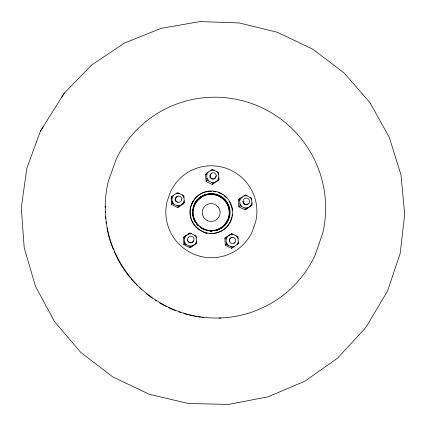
<?xml version="1.0" encoding="UTF-8"?>
<svg xmlns="http://www.w3.org/2000/svg" width="426" height="426" viewBox="0 0 426 426"><rect width="100%" height="100%" fill="white"/><g stroke="black" fill="none" stroke-linecap="round" stroke-linejoin="round"><path stroke-width="0.64" d="M226.344 244.423L231.046 246.649L234.284 246.462L231.488 248.283L225.285 245.158L226.344 244.423L225.902 237.442L231.712 233.618L237.958 236.765L238.4 243.741L236.978 244.684L238.416 241.787M238.837 206.791L239.998 205.769L239.556 198.82L245.339 195.017L251.569 198.165L252.016 205.108L245.025 209.917L238.837 206.791L238.395 199.895L239.556 198.82M215.865 176.087L215.806 176.87A3.03 2.998 38.3 0 1 212.76 179.234A3.03 2.998 38.3 0 1 209.864 176.63A3.03 2.998 38.3 0 1 211.908 173.361M231.398 218.799L230.264 221.483M228.698 218.117L229.534 214.108L229.406 211.828M231.515 218.234L231.755 217.1M231.989 215.966L232.25 214.725M192.76 210.274L193.122 208.554M193.239 207.979L193.633 206.099M64.188 93.267L40.411 131.107L26.806 168.398L21.3 207.845L24.202 247.724L35.438 286.235L54.549 321.646L80.7 352.334L112.73 376.903L149.185 394.231L188.414 403.528L228.634 404.396L268.029 396.83L304.83 381.211L337.413 358.287L364.374 329.122L367.382 324.985L387.585 290.899L400.184 253.422L404.7 214.203L400.994 174.942L389.284 137.31L370.103 102.895L344.293 73.134L312.961 49.272L277.427 32.296L239.172 22.935L199.831 21.604L161.055 28.382L124.493 43.021L91.723 64.949L64.188 93.267L61.461 97.597M226.142 239.226L227.585 236.323M245.025 209.917L250.61 206.014L252.043 203.127M190.017 247.692L195.177 244.082L196.626 241.175L196.216 236.148L189.953 232.99L184.112 236.824L183.372 237.617L183.798 244.556L190.017 247.692L196.647 243.134L196.626 241.175M239.806 200.555L241.238 197.675M206.03 181.38L206.935 180.161L206.727 174.937L208.165 172.056L212.308 169.436L218.538 172.583L218.975 179.522L217.974 180.746L212.217 184.506L206.03 181.38L205.598 174.495L206.504 173.222L208.165 172.056M183.798 244.556L184.538 243.821L184.314 238.608L185.763 235.706M212.217 184.506L213.176 183.313L217.537 180.395L218.975 177.52M171.534 204.459L172.179 203.41L171.944 198.186L173.398 195.294L177.594 192.632L183.851 195.79L184.277 202.755L183.537 203.804L177.749 207.59L171.534 204.459L171.114 197.542L171.758 196.445L173.398 195.294M177.749 207.59L178.441 206.567L182.797 203.655L184.245 200.763M230.013 221.978C226.552 229.657 217.899 234.087 209.64 233.554M191.594 204.251L193.495 200.518M193.564 206.12C198.383 190.907 221.669 189.804 227.979 204.427C233.326 214.938 226.328 228.799 214.688 230.7M40.411 131.107L43.133 126.794M211.674 170.299L212.308 169.436M189.953 232.99L188.138 234.492M244.545 195.758L245.339 195.017M225.285 245.158L224.848 238.23L225.902 237.442M231.712 233.618L224.848 238.23M231.488 248.283L238.4 243.741M238.395 199.895L242.602 197.137M183.372 237.617L184.927 236.595M185.464 236.244L187.078 235.184M205.598 174.495L206.626 173.824M250.61 206.014L252.016 205.108M195.177 244.082L196.647 243.134M217.537 180.395L218.975 179.522M182.797 203.655L184.277 202.755M206.695 191.684C197.707 193.479 190.784 201.557 190.023 210.636A21.311 21.14 42.8 0 0 195.103 226.121L199.246 229.848L204.203 232.383M184.538 243.821L189.219 246.047L192.467 245.861M172.179 203.41L176.843 205.604L180.086 205.428M239.998 205.769L244.7 207.957L247.927 207.776M188.478 233.922L191.721 233.741M230.28 234.55L233.512 234.369M210.859 170.299L214.086 170.128M206.935 180.161L211.615 182.328L214.842 182.158M176.108 193.526L179.351 193.351M243.928 195.912L247.149 195.736M209.832 230.94L212.164 230.823M210.21 231.089L211.956 231.004M207.281 191.498L211.727 191.285M205.705 230.051L208.239 230.599M213.415 191.359L215.822 191.881M204.001 232.559L207.02 233.208M218.229 192.403L221.376 194.016M221.903 194.283L223.171 194.938M200.726 227.692L205.071 229.912M189.219 246.047L190.811 246.974M231.046 246.649L232.596 247.575M176.843 205.604L178.441 206.567M244.7 207.957L246.233 208.916M211.615 182.328L213.176 183.313M224.087 195.763L226.382 197.829M197.094 224.427L198.537 225.721M250.046 197.195L251.835 199.9M240.014 203.782L241.803 206.493M216.983 171.593L218.772 174.298M206.924 178.159L208.713 180.864M236.414 235.828L238.209 238.544M226.35 242.469L228.144 245.184M182.259 194.815L184.048 197.531M194.634 235.211L196.429 237.926M172.141 201.423L173.93 204.139M184.511 241.856L186.306 244.583M229.018 201.296L230.003 202.808M230.333 203.309L232.064 208.58L232.165 210.423M193.138 217.138L193.739 218.975M206.504 173.222L206.727 174.937M184.112 236.824L184.314 238.608M171.758 196.445L171.944 198.186M229.401 211.722C229.305 204.32 223.964 197.68 217.154 195.103A18.653 18.531 45.5 0 0 195.651 202.004M227.207 220.269A18.052 17.919 43.7 0 1 213.911 230.711M212.169 230.929A18.052 17.919 43.7 0 1 209.219 230.903M203 229.188A18.052 17.919 43.7 0 1 200.934 228.022M198.175 225.807A18.052 17.919 43.7 0 1 196.588 224.044M194.964 221.584A18.052 17.919 43.7 0 1 193.958 219.449M193.755 218.9A18.052 17.919 43.7 0 1 200.987 197.786M193.18 241.276A3.041 3.025 45.8 0 1 187.499 239.252M188.212 237.857A3.041 3.025 45.8 0 1 188.814 237.346M177.472 202.43A3.035 3.019 33.8 0 1 177.93 196.455M229.412 241.435A3.035 3.014 53.2 0 1 232.106 237.479M234.54 242.538A3.035 3.014 53.2 0 1 233.938 243.049M248.177 203.868A3.03 2.998 47.1 0 1 242.974 201.205M221.019 318.052A109.865 108.949 42.8 0 1 219.049 318.131M203.878 317.572A109.865 108.949 42.8 0 1 201.919 317.343M200.619 317.173A109.865 108.949 42.8 0 1 198.021 316.79M196.716 316.571A109.865 108.949 42.8 0 1 192.818 315.82M191.524 315.538A109.865 108.949 42.8 0 1 188.942 314.926M187.658 314.601A109.865 108.949 42.8 0 1 183.83 313.525M180.683 312.524A109.865 108.949 42.8 0 1 178.819 311.885M175.73 310.735A109.865 108.949 42.8 0 1 168.419 307.593M166.625 306.725A109.865 108.949 42.8 0 1 159.628 302.939M156.257 300.873A109.865 108.949 42.8 0 1 155.149 300.154M152.401 298.301A109.865 108.949 42.8 0 1 146.033 293.503M141.501 289.616A109.865 108.949 42.8 0 1 139.568 287.827M137.673 285.984A109.865 108.949 42.8 0 1 136.277 284.573M135.361 283.615A109.865 108.949 42.8 0 1 133.562 281.666M132.678 280.67A109.865 108.949 42.8 0 1 130.942 278.652M130.095 277.63A109.865 108.949 42.8 0 1 114.274 251.718M113.502 249.902A109.865 108.949 42.8 0 1 108.508 234.848M108.188 233.565A109.865 108.949 42.8 0 1 106.958 227.772M106.314 223.884A109.865 108.949 42.8 0 1 106.042 221.925M105.669 218.644A109.865 108.949 42.8 0 1 105.494 216.669M105.249 212.712A109.865 108.949 42.8 0 1 105.195 211.392M105.142 207.446A109.865 108.949 42.8 0 1 105.153 206.136M206.924 233.443A21.263 21.108 43.7 0 1 205.715 233.166M191.38 204.363A21.263 21.108 43.7 0 1 193.441 200.593M193.617 205.822A18.643 18.504 43.7 0 1 224.401 199.975A18.643 18.504 43.7 0 1 216.765 230.344M211.999 231.217A18.643 18.504 43.7 0 1 210.774 231.238M193.042 207.542A18.643 18.504 43.7 0 1 193.409 206.386M229.992 238.709A3.11 3.088 52.3 0 1 230.791 238.56M195.625 222.468A18.685 18.536 42.8 0 1 194.426 220.338M194.176 219.784A18.685 18.536 42.8 0 1 192.616 213.288M216.243 175.603L216.184 176.385A3.035 3.009 38.3 0 1 211.408 178.148A3.035 3.009 38.3 0 1 211.786 173.073A3.035 3.009 38.3 0 1 216.243 175.603M319.026 243.858L315.213 255.009A110.488 109.562 42.8 0 1 179.053 311.603A110.488 109.562 42.8 0 1 108.353 181.172L116.351 158.882A110.483 109.716 45.2 0 1 251.979 103.651A110.483 109.716 45.2 0 1 322.86 232.713L319.026 243.858M253.923 226.845L252.139 231.968A45.454 45.092 42.8 0 1 196.189 255.083A45.454 45.092 42.8 0 1 167.072 201.605L170.709 191.354A45.449 45.151 45.3 0 1 226.589 168.451A45.449 45.151 45.3 0 1 255.706 221.712L253.923 226.845M181.705 199.799L181.433 200.566A3.126 3.104 33.9 0 1 176.199 201.045A3.126 3.104 33.9 0 1 177.94 196.109A3.126 3.104 33.9 0 1 181.705 199.799M193.739 240.876L193.266 241.574A3.254 3.238 45.7 0 1 187.861 240.658A3.254 3.238 45.7 0 1 190.949 236.153A3.254 3.238 45.7 0 1 193.739 240.876M244.189 203.649L243.124 201.434A3.216 3.19 47.1 0 1 246.968 198.149A3.216 3.19 47.1 0 1 249.178 202.744A3.216 3.19 47.1 0 1 244.189 203.649M193.228 214.438A18.121 17.988 43.7 0 0 221.925 227.09A18.121 17.988 43.7 0 0 218.352 196.003A18.121 17.988 43.7 0 0 193.228 214.438M202.398 214.102A8.973 8.903 43.7 0 0 217.015 219.31A8.973 8.903 43.7 0 0 214.124 204.086A8.973 8.903 43.7 0 0 202.398 214.102M229.518 240.663A3.147 3.126 53.3 0 0 234.364 243.139A3.147 3.126 53.3 0 0 234.05 237.713A3.147 3.126 53.3 0 0 229.518 240.663M190.507 216.025A21.343 21.188 43.7 0 0 225.295 228.389A21.343 21.188 43.7 0 0 218.389 192.163A21.343 21.188 43.7 0 0 190.507 216.025M193.084 215.545A18.712 18.574 43.7 0 0 223.586 226.387A18.712 18.574 43.7 0 0 217.537 194.629A18.712 18.574 43.7 0 0 193.084 215.545"/></g></svg>
